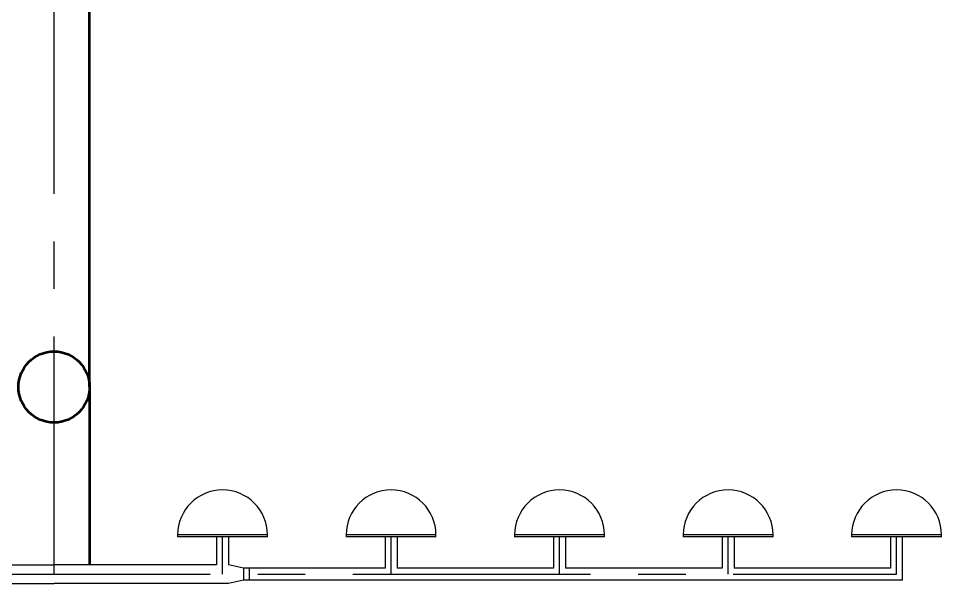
# Model space of a CAD drawing. Header units: millimetres. Extents: x 738100 to 1284508, y 138373 to 260796.
# Drawn here: x 1148348 to 1150813, y 230901 to 232410 of the extents above; entities that cross this region are included whole.
import ezdxf

# ---------------------------------------------------------------- set-up
doc = ezdxf.new("R2010")
doc.units = ezdxf.units.MM
doc.linetypes.add('CENTER', pattern=[50.8, 31.75, -6.35, 6.35, -6.35])
doc.layers.add('空气管', color=2, linetype='Continuous', lineweight=53)
doc.layers.add('轴线', color=6, linetype='CENTER')

msp = doc.modelspace()

# ---------------------------------------------------------------- linework, layer by layer
at = {"layer": '空气管', "ltscale": 20}
for q in [(1148538.036, 236525.824), (1148538.036, 230950.824)]:
    msp.add_line((1148538.036, 231425.824), q, dxfattribs=at)
at = {"layer": '空气管', "lineweight": -2, "ltscale": 20}
for p, q in [((1149013.036, 231030.824), (1148773.036, 231030.824)), ((1148773.036, 231030.824), (1148773.036, 231025.824)), ((1149013.036, 231025.824), (1148773.036, 231025.824)), ((1148877.036, 231025.824), (1148877.036, 230950.824)), ((1148909.036, 231025.824), (1148909.036, 230950.824)), ((1149013.036, 231025.824), (1149013.036, 231030.824)), ((1149463.036, 231030.824), (1149223.036, 231030.824)), ((1149223.036, 231030.824), (1149223.036, 231025.824)), ((1149463.036, 231025.824), (1149223.036, 231025.824)), ((1149327.036, 231025.824), (1149327.036, 230941.824)), ((1149359.036, 231025.824), (1149359.036, 230941.824)), ((1149463.036, 231025.824), (1149463.036, 231030.824)), ((1149913.036, 231030.824), (1149673.036, 231030.824)), ((1149673.036, 231030.824), (1149673.036, 231025.824)), ((1149913.036, 231025.824), (1149673.036, 231025.824)), ((1149777.036, 231025.824), (1149777.036, 230941.824)), ((1149809.036, 231025.824), (1149809.036, 230941.824)), ((1149913.036, 231025.824), (1149913.036, 231030.824)), ((1150363.036, 231030.824), (1150123.036, 231030.824)), ((1150123.036, 231030.824), (1150123.036, 231025.824)), ((1150363.036, 231025.824), (1150123.036, 231025.824)), ((1150227.036, 231025.824), (1150227.036, 230941.824)), ((1150259.036, 231025.824), (1150259.036, 230941.824)), ((1150363.036, 231025.824), (1150363.036, 231030.824)), ((1150813.036, 231030.824), (1150573.036, 231030.824)), ((1150573.036, 231030.824), (1150573.036, 231025.824)), ((1150813.036, 231025.824), (1150573.036, 231025.824)), ((1150677.036, 231025.824), (1150677.036, 230941.824)), ((1150709.036, 230909.824), (1150709.036, 231025.824)), ((1150813.036, 231025.824), (1150813.036, 231030.824)), ((1148009.036, 230950.824), (1148443.036, 230950.824)), ((1148877.036, 230950.824), (1148443.036, 230950.824)), ((1148949.036, 230941.824), (1148909.036, 230950.824)), ((1149327.036, 230941.824), (1148949.036, 230941.824)), ((1148949.036, 230941.824), (1148949.036, 230909.824)), ((1148964.036, 230941.824), (1148964.036, 230909.824)), ((1149777.036, 230941.824), (1149359.036, 230941.824)), ((1150227.036, 230941.824), (1149809.036, 230941.824)), ((1150677.036, 230941.824), (1150259.036, 230941.824)), ((1147977.036, 230900.824), (1148443.036, 230900.824)), ((1148909.036, 230900.824), (1148443.036, 230900.824)), ((1148949.036, 230909.824), (1148909.036, 230900.824)), ((1150709.036, 230909.824), (1148949.036, 230909.824))]:
    msp.add_line(p, q, dxfattribs=at)
at = {"layer": '空气管', "ltscale": 20}
msp.add_circle((1148443.036, 231425.824), 95, dxfattribs=at)
at = {"layer": '空气管', "lineweight": -2, "ltscale": 20}
for centre in [(1148893.036, 231030.824), (1149343.036, 231030.824), (1149793.036, 231030.824), (1150243.036, 231030.824), (1150693.036, 231030.824)]:
    msp.add_arc(centre, 120, 0, 180, dxfattribs=at)
at = {"layer": '轴线', "ltscale": 20}
for p, q in [((1148443.036, 230925.824), (1148443.036, 236787.87)), ((1146193.036, 230925.824), (1150693.036, 230925.824))]:
    msp.add_line(p, q, dxfattribs=at)
at = {"layer": '轴线', "lineweight": -2, "ltscale": 20}
for p, q in [((1148893.036, 230925.824), (1148893.036, 231025.824)), ((1149343.036, 230925.824), (1149343.036, 231025.824)), ((1149793.036, 230925.824), (1149793.036, 231025.824)), ((1150243.036, 230925.824), (1150243.036, 231025.824)), ((1150693.036, 230925.824), (1150693.036, 231025.824))]:
    msp.add_line(p, q, dxfattribs=at)

doc.saveas('drawing.dxf')
